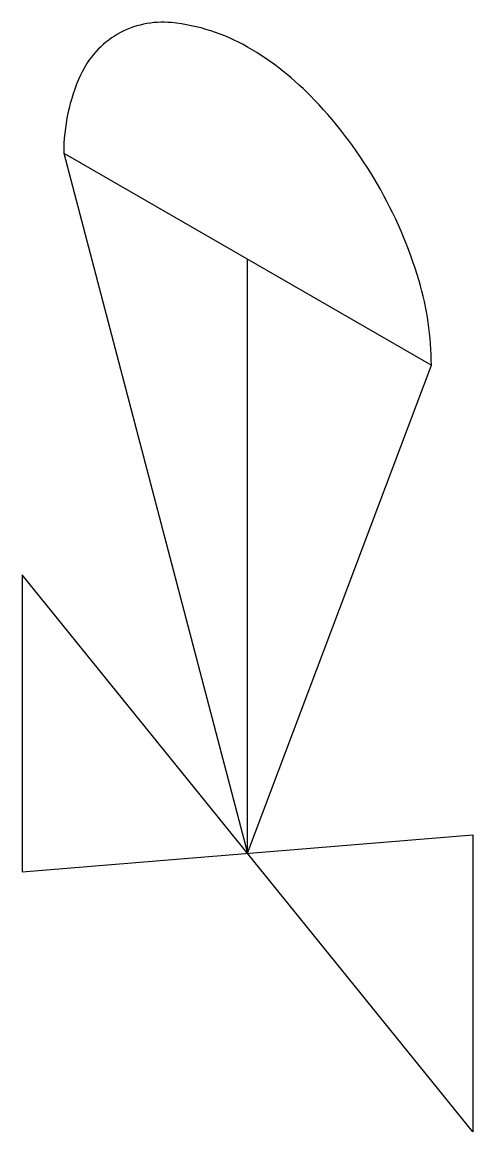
# Model space of a CAD drawing. Header units: millimetres. Extents: x -9997.97 to -9997.667, y -22.499 to -21.752.
import ezdxf

# ---------------------------------------------------------------- set-up
doc = ezdxf.new("R2010")
doc.units = ezdxf.units.MM
doc.layers.add('Tub_iso_válvulas', color=2, linetype='Continuous')

msp = doc.modelspace()

# ---------------------------------------------------------------- linework, layer by layer
at = {"layer": 'Tub_iso_válvulas'}
for p, q in [((-9997.94213, -21.83979), (-9997.6948, -21.98259)), ((-9997.94213, -21.83979), (-9997.81847, -22.31119)), ((-9997.81847, -22.31119), (-9997.6948, -21.98259)), ((-9997.66691, -22.49869), (-9997.97002, -22.12369)), ((-9997.97002, -22.12369), (-9997.97002, -22.32369)), ((-9997.97002, -22.32369), (-9997.66691, -22.29869)), ((-9997.66691, -22.29869), (-9997.66691, -22.49869))]:
    msp.add_line(p, q, dxfattribs=at)
at = {"layer": 'Tub_iso_válvulas', "color": 1}
msp.add_line((-9997.81847, -22.31119), (-9997.81847, -21.91119), dxfattribs=at)
at = {"layer": 'Tub_iso_válvulas'}
msp.add_lwpolyline([(-9997.6948, -21.98259, 0.072341), (-9997.70308, -21.92566, 0.058752), (-9997.73102, -21.8607, 0.058752), (-9997.77331, -21.80403, 0.072341), (-9997.81847, -21.7684, 0.106617), (-9997.86969, -21.75192, 0.156851), (-9997.90591, -21.75973, 0.156851), (-9997.93079, -21.7872, 0.106617), (-9997.94213, -21.83979, 0.072341)], format="xyb", dxfattribs=at)

doc.saveas('drawing.dxf')
